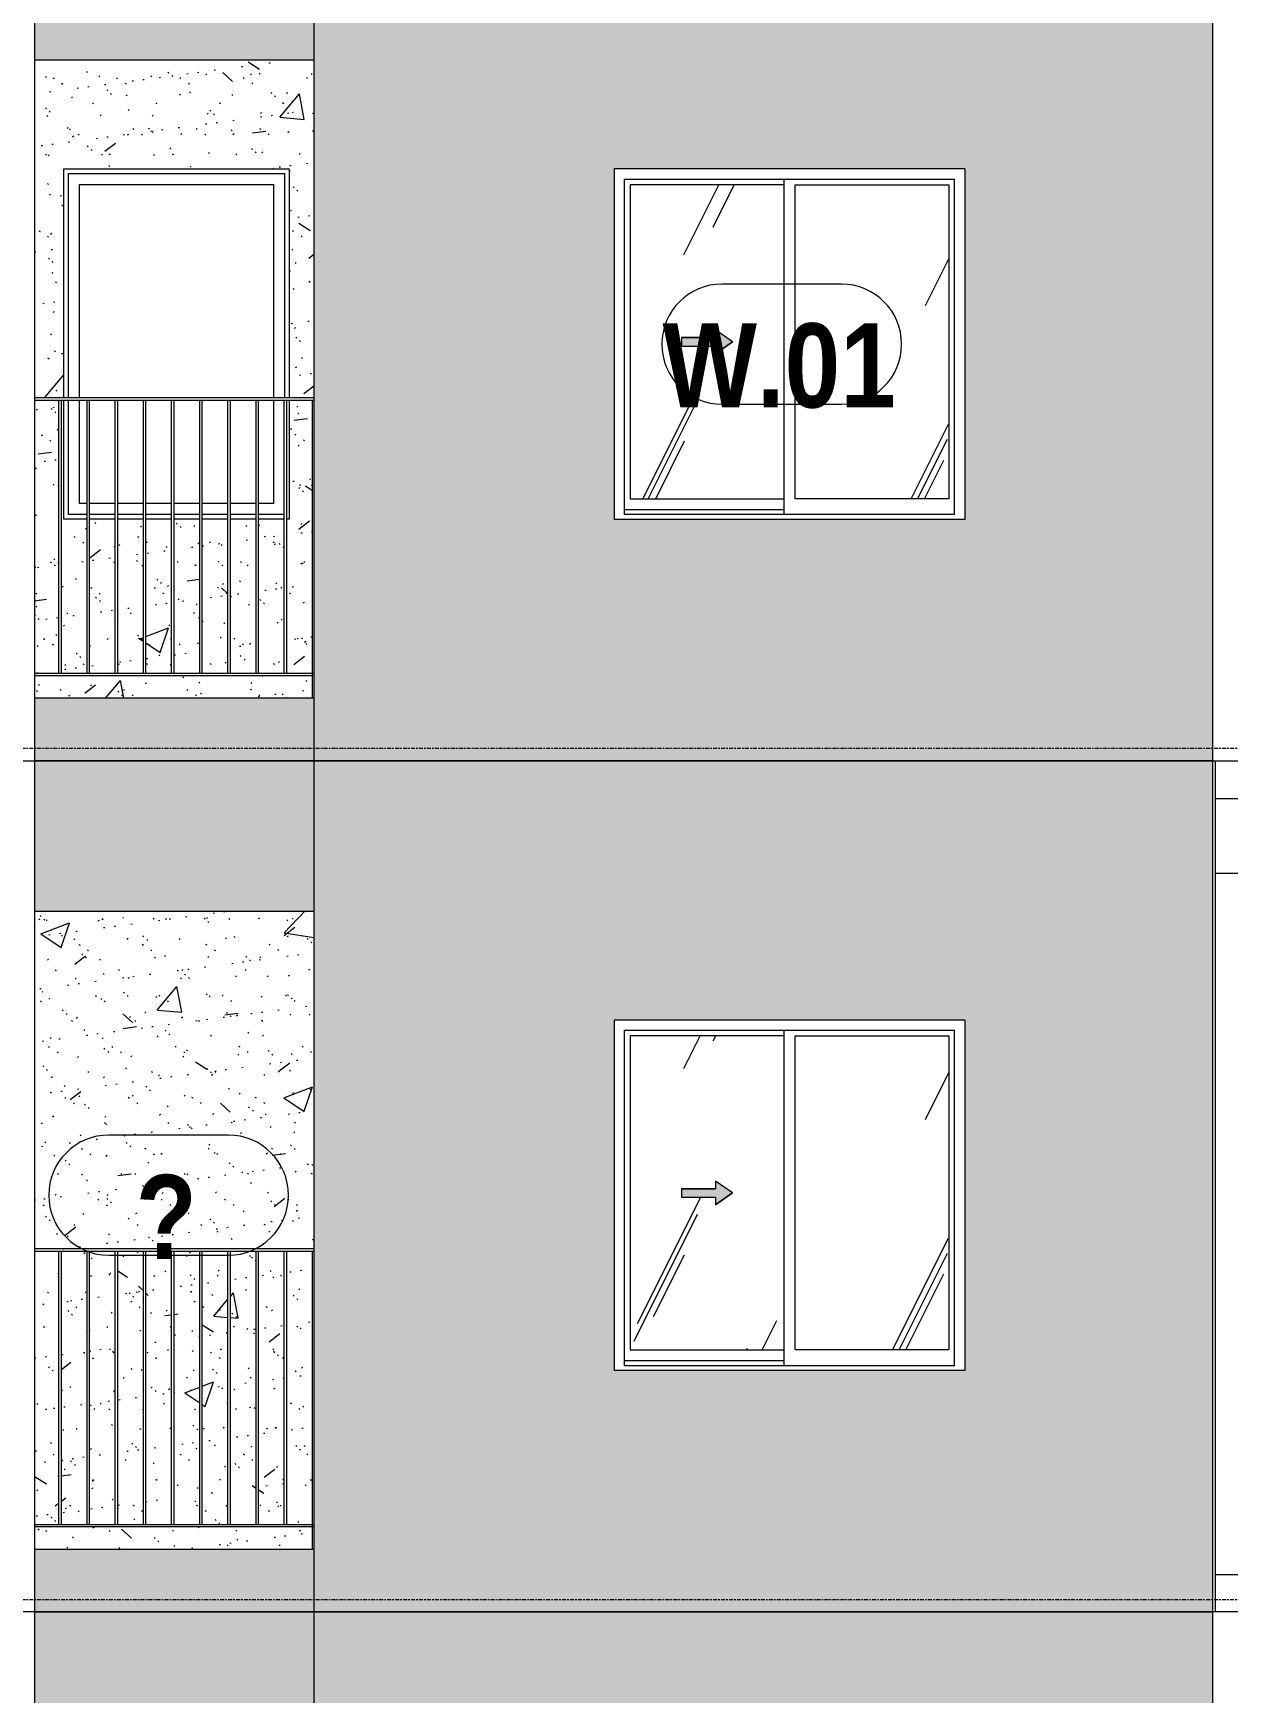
# Model space of a CAD drawing. Header units: millimetres. Extents: x -134153 to 99383, y -5233 to 35400.
# Drawn here: x -99773 to -95003, y 12027 to 18657 of the extents above; entities that cross this region are included whole.
import ezdxf

# ---------------------------------------------------------------- set-up
doc = ezdxf.new("R2010")
doc.units = ezdxf.units.MM
doc.linetypes.add('1 NÉT CALL OUT', pattern=[6, 3, -3])
doc.linetypes.add('Centre', pattern=[31.75, 6.35, -4.7625, 15.875, -4.7625])
for name, color, linetype, lineweight in [('0-1', 7, 'Continuous', 5), ('A-DETL-GENF', 92, 'Continuous', 9), ('A-DETL-GENF-1', 92, '1 NÉT CALL OUT', 9), ('A-FLOR-HRAL', 11, 'Continuous', 9), ('A-FLOR-HRAL-1', 253, 'Continuous', 9), ('A-FLOR-LEVL-2', 51, 'Centre', 9), ('A-GLAZ', 151, 'Continuous', 9), ('A-GLAZ-1', 253, 'Continuous', 9), ('A-GLAZ-2', 7, 'Continuous', 9), ('A-GLAZ-3', 7, '1 NÉT CALL OUT', 9), ('A-GLAZ-IDEN', 152, 'Continuous', 9), ('A-WALL', 113, 'Continuous', 9), ('A-WALL-PATT-1', 9, 'Continuous', 9), ('A-WALL-PATT-2', 111, 'Continuous', 5), ('I-WALL', 2, 'Continuous', 9), ('I-WALL-1', 7, 'Continuous', 9), ('S-BEAM-1', 7, 'Continuous', 9)]:
    doc.layers.add(name, color=color, linetype=linetype, lineweight=lineweight)
doc.styles.add('Arial_B_1', font='arialbd_0.ttf', dxfattribs={"width": 0.85, "height": 336})
pattern_1 = [(50, (-81864.4, 1200), (1165.98, -102.01), [121.92, -1341.12]), (355, (-81864.4, 1200), (-225.554, 1222.763), [97.536, -1072.896]), (100.451, (-81767.3, 1191.5), (940.433, 1120.746), [103.616, -1139.776]), (46.184, (-81864.4, 1525.1), (1734.91, -269.074), [182.88, -2011.68]), (96.636, (-81719.9, 1502.7), (1519.38, 1583.54), [155.42, -1709.66]), (351.184, (-81864.4, 1525.1), (1519.39, 1583.52), [146.3, -1609.34]), (21, (-81701.9, 1443.8), (970.332, -654.498), [121.92, -1341.12]), (326, (-81701.9, 1443.8), (395.533, 1178.804), [97.536, -1072.896]), (71.451, (-81621, 1389.3), (1365.87, 524.296), [103.616, -1139.776]), (37.5, (-81864.44, 1200), (19.767, 541.153), [53.645, -1006.246, 53.645, -1035.507, -1076.96]), (37.5, (-81864.44, 1200), (19.767, 541.153), [-2149.043, 53.645, -1023.315]), (7.5, (-81864.44, 1200), (427.646, 641.156), [53.645, -567.334, 53.645, -981.862, -410.464]), (7.5, (-81864.44, 1200), (427.646, 641.156), [-1656.486, 53.645, -356.82]), (327.5, (-82226.95, 1200), (867.782, -36.665), [53.645, -352.755, 53.645, -1214.323, -1682.496]), (327.5, (-82226.95, 1200), (867.782, -36.665), [-1674.368, 53.645, -1628.85]), (317.5, (-82389.5, 1200), (948.028, 162.73), [53.645, -474.675, 53.645, -788.416, -1194.816]), (317.5, (-82389.5, 1200), (948.028, 162.73), [-1370.38, 53.645, -1141.17])]
pattern_2 = [(37.5, (-81864.44, 1200), (-5.1206, 156.61216), [5.364, -118.181, 5.364, -132.812, -132.08]), (37.5, (-81864.44, 1200), (-5.1206, 156.61216), [-261.722, 5.364, -126.716]), (7.5, (-81864.44, 1200), (143.847, 229.3842), [5.364, -61.285, 5.364, -105.989, -42.672]), (7.5, (-81864.44, 1200), (143.847, 229.3842), [-178.003, 5.364, -37.308]), (327.5, (-81964.42, 1200), (253.1176, 0.4601), [5.364, -35.276, 5.364, -140.94, -191.008]), (327.5, (-81964.42, 1200), (253.1176, 0.4601), [-186.944, 5.364, -185.644]), (317.5, (-81964.42, 1200), (244.3381, 71.3376), [5.364, -14.956, 5.364, -90.546, -109.728]), (317.5, (-81964.42, 1200), (244.3381, 71.3376), [-116.23, 5.364, -104.364])]
pattern_3 = [(63.435, (-79954.8, 1311.3), (-0.002, 1625.6), [567.96, -3066.99]), (63.435, (-81580.4, 1311.3), (-0.002, 1625.6), [567.96, -3066.99]), (63.435, (-79176.65, 1625.35), (-0.002, 1625.6), [567.96, -3066.99]), (63.435, (-80802.25, 1625.35), (-0.002, 1625.6), [567.96, -3066.99]), (63.435, (-79294.4, 1514.5), (-0.002, 1625.6), [567.96, -3066.99]), (63.435, (-80920, 1514.5), (-0.002, 1625.6), [567.96, -3066.99]), (63.435, (-79414.5, 2149.4), (-0.002, 1625.6), [276.055, -3358.9]), (63.435, (-81040.1, 2149.4), (-0.002, 1625.6), [276.055, -3358.9]), (63.435, (-79493, 2051.15), (-0.002, 1625.6), [567.96, -3066.99]), (63.435, (-81118.6, 2051.15), (-0.002, 1625.6), [567.96, -3066.99]), (63.435, (-79479.15, 2121.7), (-0.002, 1625.6), [567.96, -3066.99]), (63.435, (-81104.76, 2121.7), (-0.002, 1625.6), [567.96, -3066.99]), (63.435, (-80135, 1812.2), (-0.002, 1625.6), [567.96, -3066.99]), (63.435, (-81760.6, 1812.2), (-0.002, 1625.6), [567.96, -3066.99]), (63.435, (-80121.15, 1895.35), (-0.002, 1625.6), [567.96, -3066.99]), (63.435, (-81746.75, 1895.35), (-0.002, 1625.6), [567.96, -3066.99]), (63.435, (-80117.4, 1955.3), (-0.002, 1625.6), [567.96, -3066.99]), (63.435, (-81743, 1955.3), (-0.002, 1625.6), [567.96, -3066.99])]

# ---------------------------------------------------------------- blocks, each defined once
blk = doc.blocks.new('NCV_TKTC_KET CAU_rvt-1-TKCS_MẶT ĐỨNG HƯỚNG BẮC')
at = {"layer": 'S-BEAM-1'}
for p, q in [((-88652.6, 15300), (-95052.6, 15300)), ((-95052.6, 12500), (-88652.6, 12500))]:
    blk.add_line(p, q, dxfattribs=at)
blk = doc.blocks.new('Railing - 10mm-901206-TKCS_MẶT ĐỨNG HƯỚNG BẮC')
at = {"layer": 'A-FLOR-HRAL-1'}
for p, q in [((-62145.064287, 5900), (-62145.064287, 6990)), ((-62135.064287, 5900), (-62135.064287, 6990))]:
    blk.add_line(p, q, dxfattribs=at)
blk = doc.blocks.new('Railing - 50 x 10mm-901205-TKCS_MẶT ĐỨNG HƯỚNG BẮC')
at = {"layer": 'A-FLOR-HRAL-1'}
for p in [(-62252.564287, 6990), (-62247.564287, 5800)]:
    blk.add_line(p, (-62247.564287, 6990), dxfattribs=at)
blk = doc.blocks.new('Railing - Railing-998950-TKCS_MẶT ĐỨNG HƯỚNG BẮC')
at = {"layer": 'A-FLOR-HRAL-1'}
for p, q in [((-99767.6, 12700), (-98652.6, 12700)), ((-98652.6, 12690), (-99767.6, 12690))]:
    blk.add_line(p, q, dxfattribs=at)
at = {"extrusion": (0, 0, -1), "zscale": -1}
for name, p in [('Railing - 10mm-901206-TKCS_MẶT ĐỨNG HƯỚNG BẮC', (161805.1, 6800)), ('Railing - 10mm-901206-TKCS_MẶT ĐỨNG HƯỚNG BẮC', (161692.6, 6800)), ('Railing - 10mm-901206-TKCS_MẶT ĐỨNG HƯỚNG BẮC', (161580.1, 6800)), ('Railing - 10mm-901206-TKCS_MẶT ĐỨNG HƯỚNG BẮC', (161467.6, 6800)), ('Railing - 10mm-901206-TKCS_MẶT ĐỨNG HƯỚNG BẮC', (161355.1, 6800)), ('Railing - 10mm-901206-TKCS_MẶT ĐỨNG HƯỚNG BẮC', (161242.6, 6800)), ('Railing - 10mm-901206-TKCS_MẶT ĐỨNG HƯỚNG BẮC', (161130.1, 6800)), ('Railing - 10mm-901206-TKCS_MẶT ĐỨNG HƯỚNG BẮC', (161017.6, 6800)), ('Railing - 10mm-901206-TKCS_MẶT ĐỨNG HƯỚNG BẮC', (160905.1, 6800)), ('Railing - 50 x 10mm-901205-TKCS_MẶT ĐỨNG HƯỚNG BẮC', (160905.1, 6800))]:
    blk.add_blockref(name, p, dxfattribs=at)
blk = doc.blocks.new('Top Rail Type - Top Rail_Internal_-998951-TKCS_MẶT ĐỨNG HƯỚNG BẮC')
at = {"layer": 'A-FLOR-HRAL-1'}
for p, q in [((-98652.564287, 13800), (-99767.564287, 13800)), ((-98652.564287, 13790), (-99767.564287, 13790))]:
    blk.add_line(p, q, dxfattribs=at)
blk = doc.blocks.new('NCV_TKTC_TANG 3 - 4_rvt-1-TKCS_MẶT ĐỨNG HƯỚNG BẮC')
at = {"layer": 'A-WALL-PATT-1'}
h = blk.add_hatch(dxfattribs=at)
h.set_pattern_fill('FP_2', color=256, style=0, pattern_type=2)
h.set_pattern_definition(pattern_1)
h.paths.add_polyline_path([(-99767.6, 12600), (-98657.6, 12600), (-98657.6, 12690), (-99767.6, 12690)])
h.paths.add_polyline_path([(-98657.6, 12700), (-98657.6, 13790), (-98760.1, 13790), (-98760.1, 12700)])
h.paths.add_polyline_path([(-99660.1, 12700), (-99557.6, 12700), (-99557.6, 13790), (-99660.1, 13790), (-99660.1, 13140.8)])
h.paths.add_polyline_path([(-98770.1, 12700), (-98770.1, 13790), (-98872.6, 13790), (-98872.6, 12700)])
h.paths.add_polyline_path([(-99767.6, 12700), (-99670.1, 12700), (-99670.1, 13790), (-99767.6, 13790), (-99767.6, 13140.8)])
h.paths.add_polyline_path([(-98882.6, 12700), (-98882.6, 13790), (-98985.1, 13790), (-98985.1, 12700)])
h.paths.add_polyline_path([(-99097.6, 12700), (-98995.1, 12700), (-98995.1, 13790), (-99097.6, 13790), (-99097.6, 13314.4)])
h.paths.add_polyline_path([(-99547.6, 12700), (-99445.1, 12700), (-99445.1, 13790), (-99547.6, 13790), (-99547.6, 12907.5)])
h.paths.add_polyline_path([(-99107.6, 12700), (-99107.6, 13790), (-99210.1, 13790), (-99210.1, 12700)])
h.paths.add_polyline_path([(-99435.1, 12700), (-99332.6, 12700), (-99332.6, 13790), (-99435.1, 13790), (-99435.1, 13141.5)])
h.paths.add_polyline_path([(-99220.1, 12700), (-99220.1, 13790), (-99322.6, 13790), (-99322.6, 12700)])
h.paths.add_polyline_path([(-98652.6, 13800), (-98652.6, 15150), (-99767.6, 15150), (-99767.6, 13800), (-98657.6, 13800)])
h = blk.add_hatch(dxfattribs=at)
h.set_pattern_fill('FP_3', color=256, style=0, pattern_type=2)
h.set_pattern_definition(pattern_2)
h.paths.add_polyline_path([(-99767.6, 12600), (-98657.6, 12600), (-98657.6, 12690), (-99767.6, 12690)])
h.paths.add_polyline_path([(-98657.6, 12700), (-98657.6, 13790), (-98760.1, 13790), (-98760.1, 12700)])
h.paths.add_polyline_path([(-99660.1, 12700), (-99557.6, 12700), (-99557.6, 13790), (-99660.1, 13790), (-99660.1, 13140.8)])
h.paths.add_polyline_path([(-98770.1, 12700), (-98770.1, 13790), (-98872.6, 13790), (-98872.6, 12700)])
h.paths.add_polyline_path([(-99767.6, 12700), (-99670.1, 12700), (-99670.1, 13790), (-99767.6, 13790), (-99767.6, 13140.8)])
h.paths.add_polyline_path([(-98882.6, 12700), (-98882.6, 13790), (-98985.1, 13790), (-98985.1, 12700)])
h.paths.add_polyline_path([(-99097.6, 12700), (-98995.1, 12700), (-98995.1, 13790), (-99097.6, 13790), (-99097.6, 13314.4)])
h.paths.add_polyline_path([(-99547.6, 12700), (-99445.1, 12700), (-99445.1, 13790), (-99547.6, 13790), (-99547.6, 12907.5)])
h.paths.add_polyline_path([(-99107.6, 12700), (-99107.6, 13790), (-99210.1, 13790), (-99210.1, 12700)])
h.paths.add_polyline_path([(-99435.1, 12700), (-99332.6, 12700), (-99332.6, 13790), (-99435.1, 13790), (-99435.1, 13141.5)])
h.paths.add_polyline_path([(-99220.1, 12700), (-99220.1, 13790), (-99322.6, 13790), (-99322.6, 12700)])
h.paths.add_polyline_path([(-98652.6, 13800), (-98652.6, 15150), (-99767.6, 15150), (-99767.6, 13800), (-98657.6, 13800)])
at = {"layer": 'A-FLOR-HRAL'}
for name in ['Top Rail Type - Top Rail_Internal_-998951-TKCS_MẶT ĐỨNG HƯỚNG BẮC', 'Railing - Railing-998950-TKCS_MẶT ĐỨNG HƯỚNG BẮC']:
    blk.add_blockref(name, (0, 0), dxfattribs=at)
blk = doc.blocks.new('M_Fixed - 900 x 1400-901190-TKCS_MẶT ĐỨNG HƯỚNG BẮC')
at = {"layer": 'A-GLAZ-2'}
for p, q in [((-77031.5, 7000), (-77031.5, 7896)), ((-77031.5, 7896), (-76169.5, 7896)), ((-76169.5, 7896), (-76169.5, 7000)), ((-76987.5, 7000), (-76987.5, 7852)), ((-76987.5, 7852), (-76213.5, 7852)), ((-76213.5, 7852), (-76213.5, 7000)), ((-77031.5, 6534), (-77031.5, 6990)), ((-76987.5, 6578), (-76987.5, 6990)), ((-76213.5, 6990), (-76213.5, 6578)), ((-76957.6, 6578), (-76987.5, 6578)), ((-76845.1, 6578), (-76947.6, 6578)), ((-76732.6, 6578), (-76835.1, 6578)), ((-76620.1, 6578), (-76722.6, 6578)), ((-76507.6, 6578), (-76610.1, 6578)), ((-76395.1, 6578), (-76497.6, 6578)), ((-76282.6, 6578), (-76385.1, 6578)), ((-76213.5, 6578), (-76272.6, 6578)), ((-76957.6, 6534), (-77031.5, 6534)), ((-76845.1, 6534), (-76947.6, 6534)), ((-76732.6, 6534), (-76835.1, 6534)), ((-76620.1, 6534), (-76722.6, 6534)), ((-76507.6, 6534), (-76610.1, 6534)), ((-76395.1, 6534), (-76497.6, 6534)), ((-76282.6, 6534), (-76385.1, 6534)), ((-76170.1, 6534), (-76272.6, 6534))]:
    blk.add_line(p, q, dxfattribs=at)
blk = doc.blocks.new('Railing - Railing-992103-TKCS_MẶT ĐỨNG HƯỚNG BẮC')
at = {"layer": 'A-FLOR-HRAL-1'}
for p, q in [((-99767.6, 16100), (-98652.6, 16100)), ((-98652.6, 16090), (-99767.6, 16090))]:
    blk.add_line(p, q, dxfattribs=at)
at = {"extrusion": (0, 0, -1), "zscale": -1}
for name, p in [('Railing - 10mm-901206-TKCS_MẶT ĐỨNG HƯỚNG BẮC', (161805.1, 10200)), ('Railing - 10mm-901206-TKCS_MẶT ĐỨNG HƯỚNG BẮC', (161692.6, 10200)), ('Railing - 10mm-901206-TKCS_MẶT ĐỨNG HƯỚNG BẮC', (161580.1, 10200)), ('Railing - 10mm-901206-TKCS_MẶT ĐỨNG HƯỚNG BẮC', (161467.6, 10200)), ('Railing - 10mm-901206-TKCS_MẶT ĐỨNG HƯỚNG BẮC', (161355.1, 10200)), ('Railing - 10mm-901206-TKCS_MẶT ĐỨNG HƯỚNG BẮC', (161242.6, 10200)), ('Railing - 10mm-901206-TKCS_MẶT ĐỨNG HƯỚNG BẮC', (161130.1, 10200)), ('Railing - 10mm-901206-TKCS_MẶT ĐỨNG HƯỚNG BẮC', (161017.6, 10200)), ('Railing - 10mm-901206-TKCS_MẶT ĐỨNG HƯỚNG BẮC', (160905.1, 10200)), ('Railing - 50 x 10mm-901205-TKCS_MẶT ĐỨNG HƯỚNG BẮC', (160905.1, 10200))]:
    blk.add_blockref(name, p, dxfattribs=at)
blk = doc.blocks.new('Top Rail Type - Top Rail_Internal_-992104-TKCS_MẶT ĐỨNG HƯỚNG BẮC')
at = {"layer": 'A-FLOR-HRAL-1'}
for p, q in [((-98652.564287, 17200), (-99767.564287, 17200)), ((-98652.564287, 17190), (-99767.564287, 17190))]:
    blk.add_line(p, q, dxfattribs=at)
blk = doc.blocks.new('NCV_TKTC_TANG 5_rvt-1-TKCS_MẶT ĐỨNG HƯỚNG BẮC')
at = {"layer": 'A-WALL-PATT-1'}
h = blk.add_hatch(dxfattribs=at)
h.set_pattern_fill('FP_2', color=256, style=0, pattern_type=2)
h.set_pattern_definition(pattern_1)
h.paths.add_polyline_path([(-99767.6, 16000), (-98657.6, 16000), (-98657.6, 16090), (-99767.6, 16090)])
h.paths.add_polyline_path([(-99670.1, 16100), (-99670.1, 17190), (-99767.6, 17190), (-99767.6, 16100)])
h.paths.add_polyline_path([(-99526.9, 16100), (-99445.1, 16100), (-99445.1, 16715), (-99547.6, 16715), (-99547.6, 16100)])
h.paths.add_polyline_path([(-99628.7, 16100), (-99557.6, 16100), (-99557.6, 16715), (-99650.5, 16715), (-99650.5, 17190), (-99660.1, 17190), (-99660.1, 16100)])
h.paths.add_polyline_path([(-98657.6, 16100), (-98657.6, 17190), (-98750.5, 17190), (-98750.5, 16715), (-98760.1, 16715), (-98760.1, 16100)])
h.paths.add_polyline_path([(-98770.1, 16100), (-98770.1, 16715), (-98872.6, 16715), (-98872.6, 16100)])
h.paths.add_polyline_path([(-98985.1, 16100), (-98882.6, 16100), (-98882.6, 16715), (-98985.1, 16715), (-98985.1, 16452.7)])
h.paths.add_polyline_path([(-98995.1, 16100), (-98995.1, 16715), (-99097.6, 16715), (-99097.6, 16100)])
h.paths.add_polyline_path([(-99107.6, 16100), (-99107.6, 16715), (-99210.1, 16715), (-99210.1, 16100)])
h.paths.add_polyline_path([(-99220.1, 16100), (-99220.1, 16715), (-99322.6, 16715), (-99322.6, 16100)])
h.paths.add_polyline_path([(-99332.6, 16100), (-99332.6, 16715), (-99435.1, 16715), (-99435.1, 16100)])
h.paths.add_polyline_path([(-98652.6, 17200), (-98652.6, 18550), (-99767.6, 18550), (-99767.6, 17200), (-99650.5, 17200), (-99650.5, 18115), (-98750.5, 18114.4), (-98750.5, 17200), (-98657.6, 17200)])
h = blk.add_hatch(dxfattribs=at)
h.set_pattern_fill('FP_3', color=256, style=0, pattern_type=2)
h.set_pattern_definition(pattern_2)
h.paths.add_polyline_path([(-99767.6, 16000), (-98657.6, 16000), (-98657.6, 16090), (-99767.6, 16090)])
h.paths.add_polyline_path([(-99670.1, 16100), (-99670.1, 17190), (-99767.6, 17190), (-99767.6, 16100)])
h.paths.add_polyline_path([(-99526.9, 16100), (-99445.1, 16100), (-99445.1, 16715), (-99547.6, 16715), (-99547.6, 16100)])
h.paths.add_polyline_path([(-99628.7, 16100), (-99557.6, 16100), (-99557.6, 16715), (-99650.5, 16715), (-99650.5, 17190), (-99660.1, 17190), (-99660.1, 16100)])
h.paths.add_polyline_path([(-98657.6, 16100), (-98657.6, 17190), (-98750.5, 17190), (-98750.5, 16715), (-98760.1, 16715), (-98760.1, 16100)])
h.paths.add_polyline_path([(-98770.1, 16100), (-98770.1, 16715), (-98872.6, 16715), (-98872.6, 16100)])
h.paths.add_polyline_path([(-98985.1, 16100), (-98882.6, 16100), (-98882.6, 16715), (-98985.1, 16715), (-98985.1, 16452.7)])
h.paths.add_polyline_path([(-98995.1, 16100), (-98995.1, 16715), (-99097.6, 16715), (-99097.6, 16100)])
h.paths.add_polyline_path([(-99107.6, 16100), (-99107.6, 16715), (-99210.1, 16715), (-99210.1, 16100)])
h.paths.add_polyline_path([(-99220.1, 16100), (-99220.1, 16715), (-99322.6, 16715), (-99322.6, 16100)])
h.paths.add_polyline_path([(-99332.6, 16100), (-99332.6, 16715), (-99435.1, 16715), (-99435.1, 16100)])
h.paths.add_polyline_path([(-98652.6, 17200), (-98652.6, 18550), (-99767.6, 18550), (-99767.6, 17200), (-99650.5, 17200), (-99650.5, 18115), (-98750.5, 18114.4), (-98750.5, 17200), (-98657.6, 17200)])
at = {"layer": 'I-WALL-1'}
for p, q in [((-99650.5, 17200), (-99650.5, 18115)), ((-99650.5, 18115), (-98750.5, 18115)), ((-98750.5, 18115), (-98750.5, 17200)), ((-99650.5, 16715), (-99650.5, 17190)), ((-98750.5, 17190), (-98750.5, 16715)), ((-99557.6, 16715), (-99650.5, 16715)), ((-99445.1, 16715), (-99547.6, 16715)), ((-99332.6, 16715), (-99435.1, 16715)), ((-99220.1, 16715), (-99322.6, 16715)), ((-99107.6, 16715), (-99210.1, 16715)), ((-98995.1, 16715), (-99097.6, 16715)), ((-98882.6, 16715), (-98985.1, 16715)), ((-98770.1, 16715), (-98872.6, 16715)), ((-98750.5, 16715), (-98760.1, 16715))]:
    blk.add_line(p, q, dxfattribs=at)
at = {"layer": 'A-FLOR-HRAL-1'}
for name in ['Top Rail Type - Top Rail_Internal_-992104-TKCS_MẶT ĐỨNG HƯỚNG BẮC', 'Railing - Railing-992103-TKCS_MẶT ĐỨNG HƯỚNG BẮC']:
    blk.add_blockref(name, (0, 0), dxfattribs=at)
at = {"layer": 'A-GLAZ-1'}
blk.add_blockref('M_Fixed - 900 x 1400-901190-TKCS_MẶT ĐỨNG HƯỚNG BẮC', (-22600, 10200), dxfattribs=at)
blk = doc.blocks.new('1_FAMILY RVT - W01-WxH 1400x1400xmm-V114-TKCS_MẶT ĐỨNG HƯỚNG BẮC')
at = {"layer": 'A-DETL-GENF-1'}
blk.add_hatch(color=256, dxfattribs=at).paths.add_polyline_path([(-97048.1, 17376.5), (-96980.3, 17423.9), (-97048.1, 17471.4), (-97048.1, 17440.9), (-97183.5, 17440.9), (-97183.5, 17407), (-97048.1, 17407)])
at = {"layer": 'A-GLAZ'}
h = blk.add_hatch(dxfattribs=at)
h.set_pattern_fill('FP_1', color=256, style=0, pattern_type=2)
h.set_pattern_definition(pattern_3)
h.paths.add_polyline_path([(-97389.1, 16797), (-96774.8, 16797), (-96774.8, 18050.9), (-97389.1, 18050.9), (-97389.1, 17407)])
h.paths.add_polyline_path([(-97048.1, 17376.5), (-97048.1, 17407), (-97183.5, 17407), (-97183.5, 17440.9), (-97048.1, 17440.9), (-97048.1, 17471.4), (-96980.3, 17423.9), (-97004.5, 17407)])
h = blk.add_hatch(dxfattribs=at)
h.set_pattern_fill('FP_1', color=256, style=0, pattern_type=2)
h.set_pattern_definition(pattern_3)
h.paths.add_polyline_path([(-96116.1, 16797), (-96116.1, 18050.9), (-96730.3, 18050.9), (-96730.3, 16797), (-96455.6, 16797)])
at = {"layer": 'A-DETL-GENF'}
for p, q in [((-97183.5, 17440.9), (-97183.5, 17407)), ((-97183.5, 17440.9), (-97048.1, 17440.9)), ((-97048.1, 17440.9), (-97183.5, 17440.9)), ((-97183.5, 17440.9), (-97183.5, 17407)), ((-97048.1, 17471.4), (-97048.1, 17440.9)), ((-96980.3, 17423.9), (-97048.1, 17471.4)), ((-96980.3, 17423.9), (-97048.1, 17471.4)), ((-97048.1, 17471.4), (-97048.1, 17440.9)), ((-97183.5, 17407), (-97048.1, 17407)), ((-97183.5, 17407), (-97048.1, 17407)), ((-96980.3, 17423.9), (-97048.1, 17376.5)), ((-97048.1, 17376.5), (-96980.3, 17423.9)), ((-97048.1, 17407), (-97048.1, 17376.5)), ((-97048.1, 17407), (-97048.1, 17376.5))]:
    blk.add_line(p, q, dxfattribs=at)
at = {"layer": 'A-GLAZ'}
for p, q in [((-96052.6, 18114.4), (-97452.6, 18114.4)), ((-97452.6, 18114.4), (-97452.6, 16714.4)), ((-96052.6, 18114.4), (-96052.6, 16714.4)), ((-97411.6, 18073.5), (-96093.5, 18073.5)), ((-97411.6, 16733.5), (-97411.6, 18073.5)), ((-97389.1, 18050.9), (-97389.1, 16797)), ((-96774.8, 18050.9), (-97389.1, 18050.9)), ((-96774.8, 18073.5), (-96774.8, 16733.5)), ((-96730.3, 16797), (-96730.3, 18050.9)), ((-96730.3, 18050.9), (-96116.1, 18050.9)), ((-96116.1, 18050.9), (-96116.1, 16797)), ((-96093.5, 16733.5), (-96093.5, 18073.5)), ((-97389.1, 16797), (-96774.8, 16797)), ((-96116.1, 16797), (-96730.3, 16797)), ((-96052.6, 16714.4), (-97452.6, 16714.4)), ((-96774.8, 16752.5), (-97411.6, 16752.5)), ((-96774.8, 16752.5), (-97411.6, 16752.5)), ((-96093.5, 16733.5), (-97411.6, 16733.5))]:
    blk.add_line(p, q, dxfattribs=at)
blk = doc.blocks.new('1_FAMILY RVT - W01-WxH 1400x1400xmm-V146-TKCS_MẶT ĐỨNG HƯỚNG BẮC')
at = {"layer": 'A-DETL-GENF-1'}
blk.add_hatch(color=256, dxfattribs=at).paths.add_polyline_path([(-97048.1, 13976.5), (-96980.3, 14023.9), (-97048.1, 14071.4), (-97048.1, 14040.9), (-97183.5, 14040.9), (-97183.5, 14007), (-97048.1, 14007)])
at = {"layer": 'A-GLAZ'}
h = blk.add_hatch(dxfattribs=at)
h.set_pattern_fill('FP_1', color=256, style=0, pattern_type=2)
h.set_pattern_definition(pattern_3)
h.paths.add_polyline_path([(-97389.1, 13397), (-96774.8, 13397), (-96774.8, 14650.9), (-97389.1, 14650.9), (-97389.1, 14007)])
h.paths.add_polyline_path([(-97048.1, 13976.5), (-97048.1, 14007), (-97183.5, 14007), (-97183.5, 14040.9), (-97048.1, 14040.9), (-97048.1, 14071.4), (-96980.3, 14023.9), (-97004.5, 14007)])
h = blk.add_hatch(dxfattribs=at)
h.set_pattern_fill('FP_1', color=256, style=0, pattern_type=2)
h.set_pattern_definition(pattern_3)
h.paths.add_polyline_path([(-96455.6, 13397), (-96116.1, 13397), (-96116.1, 14650.9), (-96730.3, 14650.9), (-96730.3, 13397)])
at = {"layer": 'A-DETL-GENF'}
for p, q in [((-97048.1, 14071.4), (-97048.1, 14040.9)), ((-96980.3, 14023.9), (-97048.1, 14071.4)), ((-96980.3, 14023.9), (-97048.1, 14071.4)), ((-97048.1, 14071.4), (-97048.1, 14040.9)), ((-97183.5, 14040.9), (-97183.5, 14007)), ((-97183.5, 14040.9), (-97048.1, 14040.9)), ((-97048.1, 14040.9), (-97183.5, 14040.9)), ((-97183.5, 14040.9), (-97183.5, 14007)), ((-97183.5, 14007), (-97048.1, 14007)), ((-97183.5, 14007), (-97048.1, 14007)), ((-96980.3, 14023.9), (-97048.1, 13976.5)), ((-97048.1, 13976.5), (-96980.3, 14023.9)), ((-97048.1, 14007), (-97048.1, 13976.5)), ((-97048.1, 14007), (-97048.1, 13976.5))]:
    blk.add_line(p, q, dxfattribs=at)
at = {"layer": 'A-GLAZ'}
for p, q in [((-96052.6, 14714.4), (-97452.6, 14714.4)), ((-97452.6, 14714.4), (-97452.6, 13314.4)), ((-97411.6, 14673.5), (-96093.5, 14673.5)), ((-97411.6, 13333.5), (-97411.6, 14673.5)), ((-96774.8, 14673.5), (-96774.8, 13333.5)), ((-96093.5, 13333.5), (-96093.5, 14673.5)), ((-96052.6, 14714.4), (-96052.6, 13314.4)), ((-97389.1, 14650.9), (-97389.1, 13397)), ((-96774.8, 14650.9), (-97389.1, 14650.9)), ((-96730.3, 13397), (-96730.3, 14650.9)), ((-96730.3, 14650.9), (-96116.1, 14650.9)), ((-96116.1, 14650.9), (-96116.1, 13397)), ((-97389.1, 13397), (-96774.8, 13397)), ((-96116.1, 13397), (-96730.3, 13397)), ((-96774.8, 13352.5), (-97411.6, 13352.5)), ((-96774.8, 13352.5), (-97411.6, 13352.5)), ((-96093.5, 13333.5), (-97411.6, 13333.5)), ((-96052.6, 13314.4), (-97452.6, 13314.4))]:
    blk.add_line(p, q, dxfattribs=at)
blk = doc.blocks.new('SSA-WINDOW TAG - 10-2062020-TKCS_MẶT ĐỨNG HƯỚNG BẮC')
at = {"layer": 'A-GLAZ-IDEN'}
for p, q in [((-121345.064287, 10854.4), (-121822.564287, 10854.4)), ((-121822.564287, 10374.4), (-121345.064287, 10374.4))]:
    blk.add_line(p, q, dxfattribs=at)
for centre, start, end in [((-121822.564287, 10614.4), 90, 270), ((-121345.064287, 10614.4), 270, 90)]:
    blk.add_arc(centre, 240, start, end, dxfattribs=at)

msp = doc.modelspace()

# ---------------------------------------------------------------- hatches: boundary and pattern name
at = {"layer": 'A-WALL-PATT-2'}
for points in [[(-98652.6, 18550), (-98652.6, 19150), (-99767.6, 19150), (-99767.6, 18550), (-99628.7, 18550)], [(-99767.6, 15750), (-98652.6, 15750), (-98652.6, 16000), (-99767.6, 16000)], [(-98652.6, 15150), (-98652.6, 15750), (-99767.6, 15750), (-99767.6, 15150), (-99628.7, 15150)], [(-98652.6, 12350), (-98652.6, 12600), (-99767.6, 12600), (-99767.6, 12350), (-99628.7, 12350)], [(-99628.7, 11750), (-98652.6, 11750), (-98652.6, 12350), (-99767.6, 12350), (-99767.6, 11750)]]:
    msp.add_hatch(color=256, dxfattribs=at).paths.add_polyline_path(points)
h = msp.add_hatch(color=256, dxfattribs=at)
h.paths.add_polyline_path([(-96455.6, 15750), (-95062.6, 15750), (-95062.6, 19150), (-98652.6, 19150), (-98652.6, 15750)])
h.paths.add_polyline_path([(-97411.6, 16714.4), (-97452.6, 16714.4), (-97452.6, 18114.4), (-96052.6, 18114.4), (-96052.6, 16714.4), (-96455.6, 16714.4)])
h = msp.add_hatch(color=256, dxfattribs=at)
h.paths.add_polyline_path([(-98042.2, 12350), (-95062.6, 12350), (-95062.6, 15750), (-98652.6, 15750), (-98652.6, 12350)])
h.paths.add_polyline_path([(-97452.6, 13314.4), (-97452.6, 14714.4), (-96052.6, 14714.4), (-96052.6, 13314.4), (-97411.6, 13314.4)])
h = msp.add_hatch(color=256, dxfattribs=at)
h.paths.add_polyline_path([(-98042.2, 8950), (-95062.6, 8950), (-95062.6, 12350), (-98652.6, 12350), (-98652.6, 8950)])
h.paths.add_polyline_path([(-96093.5, 9914.4), (-97452.6, 9914.4), (-97452.6, 11314.4), (-96052.6, 11314.4), (-96052.6, 9914.4)])

# ---------------------------------------------------------------- linework, layer by layer
at = {"layer": 'A-FLOR-LEVL-2'}
for p, q in [((-134152.6, 15800), (-25724.3, 15800)), ((-134152.6, 12400), (-25724.3, 12400))]:
    msp.add_line(p, q, dxfattribs=at)
at = {"layer": 'A-WALL'}
for p, q in [((-99767.6, 29350), (-99767.6, 5600)), ((-98652.6, 29350), (-98652.6, 5800)), ((-95062.6, 2200), (-95062.6, 22550)), ((-114542.6, 15750), (-99767.6, 15750)), ((-98652.6, 15750), (-84852.6, 15750)), ((-95062.6, 15750), (-98652.6, 15750)), ((-95052.6, 15750), (-95052.6, 12350)), ((-95052.6, 15600), (-94852.6, 15600)), ((-99767.6, 12350), (-114542.6, 12350)), ((-84852.6, 12350), (-98652.6, 12350)), ((-98652.6, 12350), (-95062.6, 12350))]:
    msp.add_line(p, q, dxfattribs=at)
at = {"layer": 'I-WALL'}
for p, q in [((-99767.6, 18550), (-98652.6, 18550)), ((-98652.6, 16000), (-99767.6, 16000)), ((-99767.6, 15750), (-98652.6, 15750)), ((-98652.6, 15750), (-99767.6, 15750)), ((-99767.6, 15150), (-98652.6, 15150)), ((-98652.6, 12600), (-99767.6, 12600)), ((-98652.6, 12350), (-99767.6, 12350)), ((-99767.6, 12350), (-98652.6, 12350))]:
    msp.add_line(p, q, dxfattribs=at)

# ---------------------------------------------------------------- block references
at = {"layer": '0-1'}
for name in ['NCV_TKTC_KET CAU_rvt-1-TKCS_MẶT ĐỨNG HƯỚNG BẮC', 'NCV_TKTC_TANG 5_rvt-1-TKCS_MẶT ĐỨNG HƯỚNG BẮC', 'NCV_TKTC_TANG 3 - 4_rvt-1-TKCS_MẶT ĐỨNG HƯỚNG BẮC']:
    msp.add_blockref(name, (0, 0), dxfattribs=at)
at = {"layer": 'A-GLAZ-3'}
for name in ['1_FAMILY RVT - W01-WxH 1400x1400xmm-V114-TKCS_MẶT ĐỨNG HƯỚNG BẮC', '1_FAMILY RVT - W01-WxH 1400x1400xmm-V146-TKCS_MẶT ĐỨNG HƯỚNG BẮC']:
    msp.add_blockref(name, (0, 0), dxfattribs=at)
at = {"layer": 'A-GLAZ-IDEN'}
for p in [(24800, 6800), (22352, 3400.6)]:
    msp.add_blockref('SSA-WINDOW TAG - 10-2062020-TKCS_MẶT ĐỨNG HƯỚNG BẮC', p, dxfattribs=at)

# ---------------------------------------------------------------- texts
at = {"layer": 'A-GLAZ-IDEN', "char_height": 336, "attachment_point": 5, "line_spacing_factor": 0.936439, "style": 'Arial_B_1'}
for s, insert, width in [('\\pt6.80064,13.60128,20.39856,27.1992,33.99984,40.80048,47.60112,54.3984,61.19904,67.99968,74.80032,81.60096,88.4016,95.19888,101.99952,108.80016,115.6008,122.40144,129.19872,135.99936,142.8,149.60064,156.40128,163.19856,169.9992,176.79984,183.60048,190.40112,197.1984,203.99904,210.79968,217.60032;W.01', (-96793.8, 17327.1), 962.88), ('\\pt6.80064,13.60128,20.39856,27.1992,33.99984,40.80048,47.60112,54.3984,61.19904,67.99968,74.80032,81.60096,88.4016,95.19888,101.99952,108.80016,115.6008,122.40144,129.19872,135.99936,142.8,149.60064,156.40128,163.19856,169.9992,176.79984,183.60048,190.40112,197.1984,203.99904,210.79968,217.60032;?', (-99241.1, 13927.7), 251.6)]:
    msp.add_mtext(s, dxfattribs=dict(at, insert=insert, width=width))

doc.saveas('drawing.dxf')
